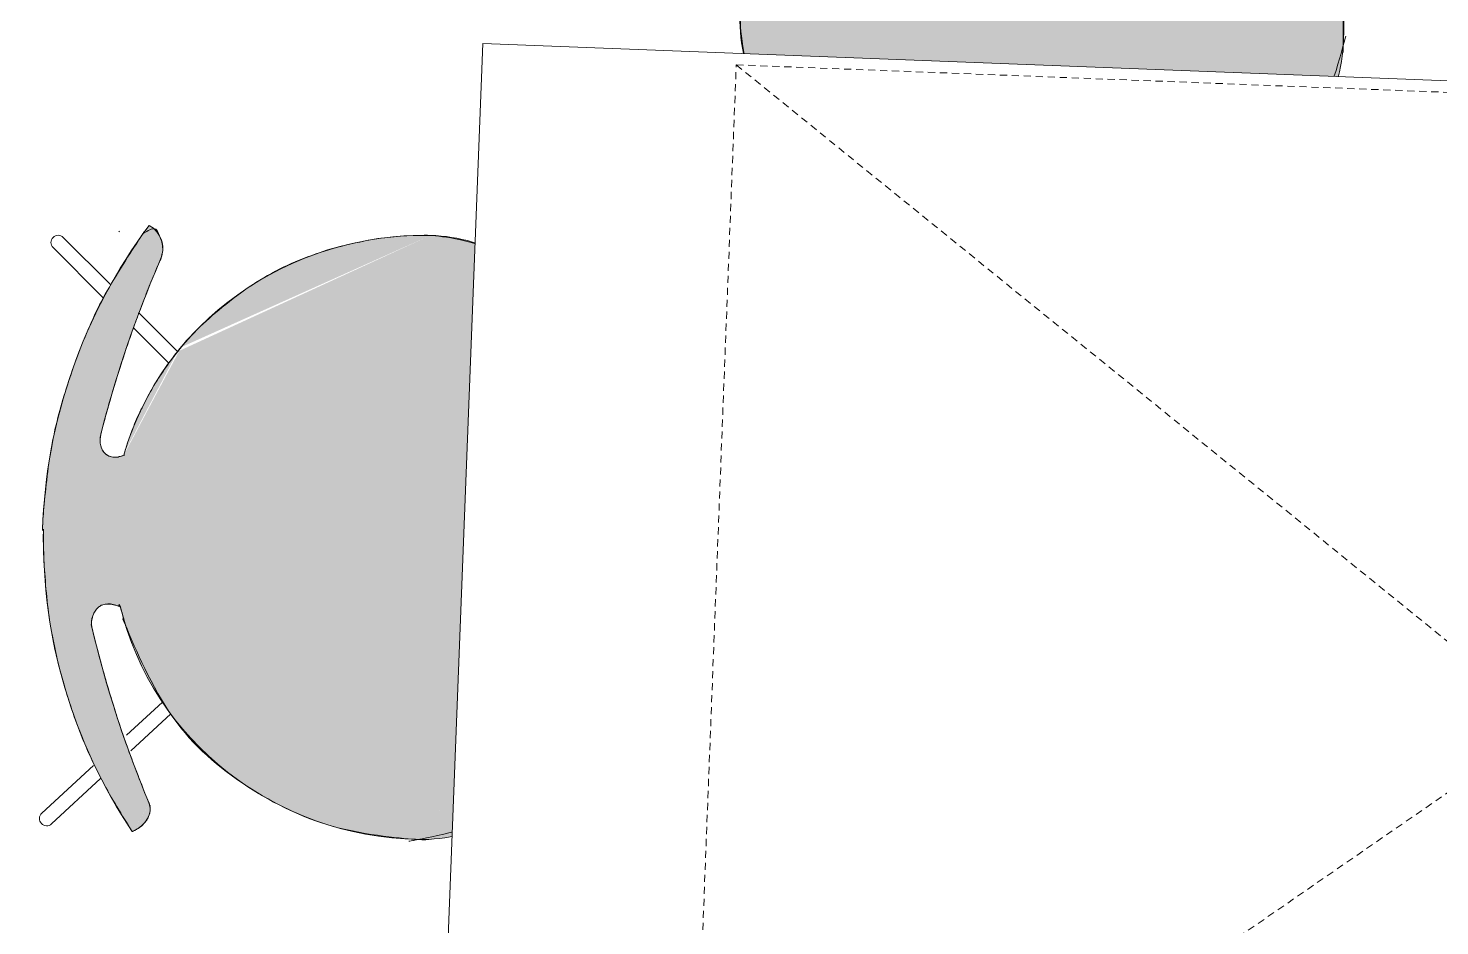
# Model space of a CAD drawing. Header units: millimetres. Extents: x 32078 to 83548, y -4690 to 56252.
# Drawn here: x 79166 to 80343, y 53580 to 54329 of the extents above; entities that cross this region are included whole.
import ezdxf

# ---------------------------------------------------------------- set-up
doc = ezdxf.new("R2010")
doc.units = ezdxf.units.MM
doc.header["$MEASUREMENT"] = 0
doc.linetypes.add('DGN Style 2', pattern=[10, 6, -4])
for name, color, linetype, lineweight in [('EQPM-OVHD', 62, 'DGN Style 2', 13), ('FURN-FREE', 1, 'Continuous', 0), ('PRES-FILL', 7, 'Continuous', 0)]:
    doc.layers.add(name, color=color, linetype=linetype, lineweight=lineweight)

# ---------------------------------------------------------------- blocks, each defined once
blk = doc.blocks.new('ANT_8')
at = {"color": 0, "linetype": 'ByBlock', "lineweight": -2}
for p, q in [((-230.6049999999814, 252.3580000000002), (-230.5849999999919, 252.359000000004)), ((-222.109999999986, 252.0420000000013), (-182.1699999999837, 208.8470000000088)), ((-230.9229999999807, 243.8940000000002), (-193.0999999999913, 202.989999999998)), ((249.7080000000133, 243.2330000000002), (208.20100000003, 201.5610000000088)), ((258.2300000000105, 234.7639999999956), (218.9060000000027, 195.2989999999991)), ((-237.2879999999859, 197.663999999997), (-237.7749999999796, 197.3369999999995)), ((-170.435999999987, 178.4900000000125), (-139.4139999999898, 144.9219999999987)), ((-157.5269999999873, 182.1999999999971), (-129.5179999999818, 151.9010000000053)), ((181.9290000000183, 175.1600000000035), (153.1640000000043, 146.2840000000069)), ((194.6730000000098, 170.9689999999973), (162.7639999999956, 138.9270000000033)), ((237.9220000000059, 154.148000000001), (237.9240000000136, 154.1490000000049)), ((-190.0079999999871, -176.9709999999977), (-240.1239999999816, -227.265999999996)), ((-180.8859999999986, -184.8450000000012), (-231.6219999999739, -235.7579999999944)), ((200.5110000000277, -183.8859999999913), (249.0680000000139, -236.398000000001)), ((191.070000000007, -191.3760000000038), (240.2560000000085, -244.567999999992)), ((-240.1019999999844, -235.7509999999893), (-240.1239999999816, -235.7599999999948)), ((248.7310000000143, -244.8739999999962), (248.7310000000143, -244.885000000002))]:
    blk.add_line(p, q, dxfattribs=at)
at = {"color": 0, "linetype": 'ByBlock', "lineweight": -2, "extrusion": (0, 0, -1)}
for centre, radius, start, end in [((-10.84310449812619, -197.5296352611695), 449.2945550665205, 55.50108333333332, 90.38600277777779), ((226.5099585044081, 247.9666756855804), 6.000000000000013, 47.15889444444441, 137.2503583333333), ((-4.928342642931966, -185.880570426285), 436.8134136936625, 91.17048888888888, 126.0554083333333), ((-253.9718071524258, 238.9973606325366), 6.000000000000004, 135.0319611111111, 224.8725805555556), ((-244.6504633875156, -240.4851204502556), 6.000000000000004, 227.1111666666667, 317.2096027777778), ((-244.6581340468256, -240.4625302021232), 6.000000000000006, 137.325825, 227.2958666666667)]:
    blk.add_arc(centre, radius, start, end, dxfattribs=at)
at = {"color": 0, "linetype": 'ByBlock', "lineweight": -2}
for centre, radius, start, end in [((-226.5152713026764, 247.967624475983), 5.999999999999996, 132.8928833333333, 222.7335027777778), ((253.9664626423473, 238.9966108046356), 6.000000000000006, 45.01981666666666, 135.1112805555555), ((132.7071059824229, -735.3424480638205), 962.6963830246401, 102.0174, 111.1355305555556), ((-169.434919284613, -727.9805375626893), 971.6445047199426, 65.2129611111111, 74.33109166666665), ((-235.8759852194489, -231.4913881488319), 6.000000000000004, 135.1867472222222, 225.1567888888889), ((-235.8691630907997, -231.5142489645077), 6.000000000000012, 224.9720888888888, 315.070525)]:
    blk.add_arc(centre, radius, start, end, dxfattribs=at)
for centre, major_axis, ratio, start_param, end_param in [((-69.79697139903146, 189.0052291860775), (-18.85645010637373, -11.42001704835106), 0.7101413615132941, 2.274888714839134, 4.205581096373834), ((93.713626152894, 189.1944012008898), (18.41705503726558, -12.11588146826803), 0.7751110379519796, 2.077604210805752, 4.019110361497601)]:
    blk.add_ellipse(centre, major_axis=major_axis, ratio=ratio, start_param=start_param, end_param=end_param, dxfattribs=at)
at = {"color": 0, "linetype": 'ByBlock', "lineweight": -2, "extrusion": (0, 0, -1)}
for centre, major_axis, ratio, start_param, end_param in [((5.602032608076115, -66.64383137634286), (4.853131661300853, 259.9547020407177), 0.9615384615384603, 4.71238898038469, 6.033510042954888), ((9.50135314144427, -66.71662820160418), (4.853131661300853, 259.9547020407177), 0.9615384615384603, 0.2429364510200118, 1.570796326794897), ((-222.6850850694027, 182.0806756646416), (20.94804797271574, 9.330090363337069), 0.9239178866150758, 1.587065655824202, 3.141592653589793), ((246.9130862459278, 173.3136979749615), (9.33663426129368, 19.01903679660439), 0.7660621444968636, 1.570796326794897, 3.125323324560488), ((5.602729983103927, -66.64335468204808), (-249.9564442699204, 4.666472751250897), 0.7200000000000009, 4.7115489922008, 6.283185307179586), ((6.022656809946056, -66.65119433996006), (-253.4356479310827, 4.731426504006852), 0.710115728957286, 3.141592653589793, 4.71322896856858)]:
    blk.add_ellipse(centre, major_axis=major_axis, ratio=ratio, start_param=start_param, end_param=end_param, dxfattribs=at)
at = {"color": 0, "linetype": 'ByBlock', "lineweight": -2}
blk.add_point((258.210000000021, 243.2360000000117), dxfattribs=at)
blk = doc.blocks.new('*U55')
h = blk.add_hatch(color=7)
edge = h.paths.add_edge_path()
edge.add_arc((-189.5230698579471, 3.894953851107857), 436.8134136936625, 323.9445916666667, 358.8295111111111)
edge.add_line((247.1991972945689, -5.028036447503837), (248.112224249584, -5.046691238021594))
edge.add_arc((-201.1721346928389, -2.01980800407182), 449.2945550665205, 359.6139972222223, 394.4989166666667)
edge.add_ellipse((178.4381762329722, 231.5083815634425), major_axis=(-9.330090363337066, 20.94804797271574), ratio=0.923917886615076, start_angle=1.272221872585407e-14, end_angle=89.06783611111112)
edge.add_line((158.9346738031818, 223.2300806680287), (158.9509580197919, 223.2407149623905))
edge.add_arc((-738.9849474954826, -123.8838094883831), 962.6963830246395, 18.352088268259195, 21.135530555555476, ccw=False)
edge.add_line((174.7483423471567, 179.2264030120714), (174.8475005683431, 179.2592964940413))
edge.add_line((174.8475005683431, 179.2592964940413), (174.7632560480924, 179.1814415873669))
edge.add_arc((-738.9849474954826, -123.8838094883831), 962.6963830246395, 12.01740000000001, 18.349268978559394, ccw=False)
edge.add_line((202.6133815909998, 76.5579839336715), (202.6133855943626, 76.55796512746019))
edge.add_ellipse((185.3627297544081, 78.62026789307129), major_axis=(-11.42001704835106, 18.85645010637373), ratio=0.7101413615132938, start_angle=130.3415222222222, end_angle=240.9620472222222, ccw=False)
edge.add_line((182.548972090568, 60.23238496080739), (182.7609163116649, 60.28017894513323))
edge.add_ellipse((-70.28633080801228, 3.22126388597826), major_axis=(259.9547020407177, -4.853131661300898), ratio=0.9615384615384603, start_angle=14.30533888888888, end_angle=36.56680948074337)
edge.add_line((141.2796922553753, 148.2373896328063), (141.2795005683365, 148.2372964940441))
edge.add_line((141.2795005683365, 148.2372964940441), (141.2796552747022, 148.2374394665385))
edge.add_ellipse((-70.28633080801228, 3.22126388597826), major_axis=(259.9547020407177, -4.853131661300898), ratio=0.9615384615384603, start_angle=36.56682350138795, end_angle=90)
edge.add_line((-65.61985805675795, 253.1777081559121), (-65.61938136247045, 253.1770107808406))
edge.add_ellipse((-70.2858541137175, 3.220566510935896), major_axis=(-4.666472751250939, -249.9564442699204), ratio=0.7200000000000008, start_angle=180, end_angle=270.0477989558357)
edge.add_line((-250.2583243620506, 6.371899793577382), (-250.2582958129373, 6.373381804273543))
edge.add_line((-250.2582958129351, 6.37338180426741), (-250.25835027844, 6.370465271509602))
edge.add_line((-250.2583502784248, 6.37046527152792), (-250.2583243620413, 6.371899793584849))
edge.add_ellipse((-70.29369377162948, 2.800639684093767), major_axis=(-4.731426504006894, -253.4356479310827), ratio=0.7101157289572859, start_angle=269.9522072734702, end_angle=360)
edge.add_line((-75.02512027563353, -250.6350082470017), (-75.02560038452066, -250.6345009173237))
edge.add_ellipse((-70.3591276332736, -0.6780566474044463), major_axis=(259.9547020407177, -4.853131661300898), ratio=0.9615384615384603, start_angle=270, end_angle=346.0807666666667)
edge.add_line((180.8396707460925, -65.5166733845399), (182.3148174292292, -65.89743086454109))
edge.add_ellipse((185.5519017692204, -84.89032965885417), major_axis=(-12.11588146826803, -18.41705503726557), ratio=0.7751110379519798, start_angle=119.0379527777778, end_angle=230.2780611111111, ccw=False)
edge.add_line((203.9136546580703, -84.16156648722244), (203.9136485167546, -84.16158838126285))
edge.add_arc((-731.6230369943587, 178.2582157786528), 971.6445047199426, 335.213116897576, 344.3310916666666, ccw=False)
edge.add_line((150.507241983214, -229.0981570245349), (150.5065005683355, -229.1007035059738))
edge.add_line((150.5065005683355, -229.1007035059738), (150.5061343833877, -229.1005555235752))
edge.add_line((150.5061343833877, -229.1005555235752), (150.5055005683389, -229.0987035059661))
edge.add_line((150.5055005683389, -229.0987035059661), (150.5383184758248, -228.991420954495))
edge.add_ellipse((169.6711985432921, -238.0897897518735), major_axis=(19.0190367966044, -9.336634261293678), ratio=0.7660621444968635, start_angle=180.9321638888889, end_angle=270)
edge.add_line((162.5187564786902, -252.6595538665424), (163.6179454810845, -253.1991566765646))
at = {"color": 0}
blk.add_rational_spline([(163.6179454810917, -253.1991566765646), (244.3956380618765, -142.2440036543121), (247.1991972945762, -5.028036447503837), (247.6557107720728, -5.037363842769992), (248.112224249584, -5.046691238021594), (249.0632559276273, 136.1162228152243), (169.1080861778391, 252.4564290876879), (150.0661567962452, 243.9753090432933), (158.9346738031745, 223.2300806680287), (158.9428159114905, 223.2353978152096), (158.9509580197919, 223.2407149623905), (167.3843117159195, 201.4254568799224), (174.748342347164, 179.2264030120714), (174.7979214577426, 179.2428497530345), (174.8475005683431, 179.2592964940413), (174.8053783082214, 179.2203690407041), (174.7632560480924, 179.1814415873669), (191.5264878288363, 128.6399398121866), (202.6133815909998, 76.5579839336715), (202.6133835926885, 76.55797453055857), (202.6133855943626, 76.55796512746019), (207.6479790385274, 47.05271919768711), (182.5489720905607, 60.23238496080739), (182.6549442011165, 60.25628195295576), (182.7609163116649, 60.28017894513323), (171.0129643532782, 108.1699772469583), (141.2796922553753, 148.2373896328063), (141.2795964118559, 148.2373430634325), (141.2795005683365, 148.2372964940441), (141.2795779215157, 148.237367980284), (141.2796552747022, 148.2374394665385), (65.21804999950837, 250.7350764623843), (-65.61985805675795, 253.1777081559121), (-65.6196197096142, 253.1773594683764), (-65.61938136247045, 253.1770107808406), (-245.7382225845285, 256.5396752922534), (-250.2583243620466, 6.37189979357936), (-250.2583100890188, 6.372640798930661), (-250.2582958129424, 6.37338180426741), (-250.2583230456803, 6.37192353788123), (-250.25835027844, 6.370465271509602), (-250.2583373217058, 6.371182532544481), (-250.2583243620466, 6.37189979357936), (-255.1439419148373, -247.2723441011476), (-75.02512027563353, -250.6350082470017), (-75.02536033008073, -250.6347545821627), (-75.02560038452066, -250.6345009173237), (128.3684962364932, -254.4316945140745), (180.8396707460925, -65.51667338452535), (181.5772440876535, -65.70705212454777), (182.3148174292292, -65.89743086454109), (209.2685806552399, -53.96520079179027), (203.9136546580703, -84.16156648722244), (203.9136515874052, -84.16157743424992), (203.9136485167546, -84.16158838126285), (182.9888989878018, -158.7591245014337), (150.5072419832286, -229.0981570245349), (150.5068712757784, -229.0994302652543), (150.5065005683355, -229.1007035059738), (150.5063174758543, -229.1006295147818), (150.5061343833877, -229.1005555235752), (150.5058174758597, -229.0996295147779), (150.5055005683389, -229.0987035059661), (150.5219095220818, -229.0450622302451), (150.5383184758248, -228.991420954495), (143.8066565910995, -243.4735979856196), (162.5187564787047, -252.659553866557), (163.068350979891, -252.9293552715681), (163.6179454810917, -253.1991566765646)], [1, 0.954018458761833, 1, 1, 1, 0.954018458761833, 1, 0.7128353987122346, 1, 1, 1, 0.9997050096312174, 1, 1, 1, 1, 1, 0.9984737766805626, 1, 1, 1, 0.5691322564512941, 1, 1, 1, 0.9811892478442809, 1, 1, 1, 1, 1, 0.8932412642455915, 1, 1, 1, 0.7068117680607829, 1, 0.9999999999957255, 1, 1, 1, 0.999999999995883, 1, 0.7068118065158087, 1, 1, 1, 0.7875766260787885, 1, 1, 1, 0.5646781698281227, 1, 1, 1, 0.9968360298930732, 1, 1, 1, 1, 1, 1, 1, 1, 1, 0.7128353987122346, 1, 1, 1], degree=2, knots=[0, 0, 0, 0.03448275862068965, 0.03448275862068965, 0.06896551724137931, 0.06896551724137931, 0.1034482758620689, 0.1034482758620689, 0.1379310344827586, 0.1379310344827586, 0.1724137931034482, 0.1724137931034482, 0.2068965517241378, 0.2068965517241378, 0.2241379310344826, 0.2241379310344826, 0.2413793103448275, 0.2413793103448275, 0.2758620689655172, 0.2758620689655172, 0.3103448275862069, 0.3103448275862069, 0.3448275862068964, 0.3448275862068964, 0.3793103448275861, 0.3793103448275861, 0.4137931034482755, 0.4137931034482755, 0.4310344827586206, 0.4310344827586206, 0.4482758620689654, 0.4482758620689654, 0.4827586206896549, 0.4827586206896549, 0.5172413793103448, 0.5172413793103448, 0.5517241379310345, 0.5517241379310345, 0.5862068965517239, 0.5862068965517239, 0.6206896551724138, 0.6206896551724138, 0.6551724137931033, 0.6551724137931033, 0.6896551724137929, 0.6896551724137929, 0.7241379310344825, 0.7241379310344825, 0.7586206896551724, 0.7586206896551724, 0.7931034482758622, 0.7931034482758622, 0.8275862068965517, 0.8275862068965517, 0.8620689655172412, 0.8620689655172412, 0.8965517241379309, 0.8965517241379309, 0.9051724137931034, 0.9051724137931034, 0.9137931034482757, 0.9137931034482757, 0.9224137931034483, 0.9224137931034483, 0.9310344827586206, 0.9310344827586206, 0.9655172413793103, 0.9655172413793103, 1, 1, 1], dxfattribs=at)
at = {"color": 0, "linetype": 'Continuous', "lineweight": 0, "rotation": 270}
blk.add_blockref('ANT_8', (-3.642499431669421, 8.823296494039823), dxfattribs=at)
blk = doc.blocks.new('SERIES 7_8')
at = {"color": 0, "linetype": 'Continuous', "lineweight": 0, "rotation": 89.99999999999997}
blk.add_blockref('*U55', (-5.046691238021594, -248.1122242495985), dxfattribs=at)
blk = doc.blocks.new('ANT_12')
at = {"color": 0, "linetype": 'ByBlock', "lineweight": -2}
for p, q in [((-230.6050000000105, 252.3579999999783), (-230.5850000000137, 252.3589999999967)), ((-222.1099999999933, 252.0419999999867), (-182.169999999991, 208.8469999999797)), ((-230.9230000000098, 243.8940000000002), (-193.1000000000131, 202.9899999999907)), ((249.7079999999914, 243.2329999999929), (208.2010000000082, 201.560999999987)), ((258.2299999999959, 234.763999999981), (218.9059999999954, 195.29899999997)), ((-237.2880000000005, 197.6640000000043), (-237.7750000000015, 197.3370000000141)), ((-170.4360000000088, 178.4900000000052), (-139.4140000000043, 144.9219999999914)), ((-157.5270000000019, 182.1999999999971), (-129.5179999999964, 151.9009999999835)), ((181.9289999999964, 175.1599999999889), (153.1639999999898, 146.2839999999851)), ((194.6730000000025, 170.9689999999828), (162.7639999999883, 138.926999999996)), ((237.9219999999987, 154.148000000001), (237.9240000000063, 154.1490000000049)), ((-190.0080000000016, -176.971000000005), (-240.1240000000034, -227.2660000000033)), ((-180.8860000000059, -184.8450000000012), (-231.6219999999958, -235.7580000000016)), ((200.5110000000059, -183.8860000000132), (249.0679999999993, -236.398000000001)), ((191.0699999999997, -191.3760000000038), (240.2559999999939, -244.5679999999847)), ((-240.101999999999, -235.7510000000038), (-240.1239999999962, -235.7599999999802)), ((248.731000000007, -244.8740000000107), (248.7309999999998, -244.8850000000239))]:
    blk.add_line(p, q, dxfattribs=at)
at = {"color": 0, "linetype": 'ByBlock', "lineweight": -2, "extrusion": (0, 0, -1)}
for centre, radius, start, end in [((-10.84310449811164, -197.5296352611622), 449.2945550665205, 55.50108333333331, 90.38600277777776), ((226.50995850443, 247.9666756855731), 6.000000000000012, 47.15889444444441, 137.2503583333333), ((-4.928342642917414, -185.8805704262777), 436.8134136936625, 91.1704888888889, 126.0554083333333), ((-253.9718071524039, 238.9973606325511), 6.000000000000004, 135.0319611111111, 224.8725805555556), ((-244.6504633875084, -240.4851204502629), 6.000000000000004, 227.1111666666667, 317.2096027777778), ((-244.658134046811, -240.462530202145), 6.000000000000006, 137.325825, 227.2958666666667)]:
    blk.add_arc(centre, radius, start, end, dxfattribs=at)
at = {"color": 0, "linetype": 'ByBlock', "lineweight": -2}
for centre, radius, start, end in [((-226.5152713026837, 247.9676244759758), 5.999999999999996, 132.8928833333333, 222.7335027777778), ((253.9664626423328, 238.9966108046356), 6.000000000000006, 45.01981666666666, 135.1112805555555), ((132.7071059824084, -735.3424480638205), 962.6963830246399, 102.0174, 111.1355305555556), ((-169.4349192846275, -727.9805375626893), 971.6445047199427, 65.2129611111111, 74.33109166666665), ((-235.8759852194635, -231.4913881488465), 6.000000000000007, 135.1867472222222, 225.1567888888889), ((-235.869163090807, -231.5142489645223), 6.000000000000012, 224.9720888888888, 315.070525)]:
    blk.add_arc(centre, radius, start, end, dxfattribs=at)
for centre, major_axis, ratio, start_param, end_param in [((-69.79697139905329, 189.0052291860629), (-18.85645010637372, -11.42001704835107), 0.710141361513294, 2.274888714839134, 4.205581096373834), ((93.71362615288672, 189.1944012008753), (18.41705503726558, -12.11588146826803), 0.7751110379519796, 2.077604210805752, 4.019110361497601)]:
    blk.add_ellipse(centre, major_axis=major_axis, ratio=ratio, start_param=start_param, end_param=end_param, dxfattribs=at)
at = {"color": 0, "linetype": 'ByBlock', "lineweight": -2, "extrusion": (0, 0, -0.9999999999999998)}
for centre, major_axis, ratio, start_param, end_param in [((5.602032608047011, -66.64383137635014), (4.853131661300846, 259.9547020407177), 0.9615384615384605, 4.71238898038469, 6.033510042954888), ((9.501353141436994, -66.71662820161146), (4.853131661300846, 259.9547020407177), 0.9615384615384605, 0.2429364510200118, 1.570796326794897), ((5.602729983103927, -66.64335468207719), (-249.9564442699204, 4.666472751250931), 0.7200000000000006, 4.7115489922008, 6.283185307179586), ((6.02265680993878, -66.65119433996733), (-253.4356479310827, 4.731426504006887), 0.7101157289572858, 3.141592653589793, 4.71322896856858)]:
    blk.add_ellipse(centre, major_axis=major_axis, ratio=ratio, start_param=start_param, end_param=end_param, dxfattribs=at)
at = {"color": 0, "linetype": 'ByBlock', "lineweight": -2, "extrusion": (0, 0, -0.9999999999999997)}
blk.add_ellipse((-222.6850850694027, 182.0806756646343), major_axis=(20.94804797271574, 9.330090363337069), ratio=0.9239178866150758, start_param=1.587065655824202, end_param=3.141592653589793, dxfattribs=at)
at = {"color": 0, "linetype": 'ByBlock', "lineweight": -2, "extrusion": (0, 0, -1)}
blk.add_ellipse((246.9130862459133, 173.3136979749543), major_axis=(9.336634261293675, 19.01903679660439), ratio=0.766062144496864, start_param=1.570796326794897, end_param=3.125323324560488, dxfattribs=at)
at = {"color": 0, "linetype": 'ByBlock', "lineweight": -2}
blk.add_point((258.2100000000064, 243.2359999999899), dxfattribs=at)
blk = doc.blocks.new('*U67')
at = {"extrusion": (0, 0, -1)}
h = blk.add_hatch(color=7, dxfattribs=at)
edge = h.paths.add_edge_path()
edge.add_arc((189.5230698579689, 3.894953851115133), 436.8134136936625, 181.1704888888889, 216.0554083333334, ccw=False)
edge.add_line((-247.1991972945689, -5.028036447511113), (-248.1122242495621, -5.046691238021594))
edge.add_arc((201.1721346928534, -2.019808004079096), 449.2945550665204, 145.5010833333334, 180.3860027777778, ccw=False)
edge.add_ellipse((-178.4381762329431, 231.5083815634353), major_axis=(-9.330090363337066, -20.94804797271573), ratio=0.9239178866150759, start_angle=90.93216388888891, end_angle=180, ccw=False)
edge.add_line((-158.9346738031454, 223.2300806680287), (-158.9509580197773, 223.2407149623832))
edge.add_arc((738.9849474954972, -123.8838094883758), 962.6963830246397, 158.8644694444445, 161.6479117317408)
edge.add_line((-174.7483423471422, 179.2264030120714), (-174.8475005683285, 179.2592964940341))
edge.add_line((-174.8475005683285, 179.2592964940341), (-174.7632560480706, 179.1814415873669))
edge.add_arc((738.9849474954972, -123.8838094883758), 962.6963830246397, 161.6507310214406, 167.9826)
edge.add_line((-202.6133815909852, 76.55798393367877), (-202.6133855943481, 76.55796512745292))
edge.add_ellipse((-185.3627297543862, 78.62026789307856), major_axis=(11.42001704835106, 18.85645010637372), ratio=0.7101413615132938, start_angle=119.0379527777778, end_angle=229.6584777777778)
edge.add_line((-182.5489720905607, 60.23238496080012), (-182.7609163116285, 60.28017894514051))
edge.add_ellipse((70.28633080804138, 3.22126388597826), major_axis=(-259.9547020407177, -4.853131661300892), ratio=0.96153846153846, start_angle=323.43319051925664, end_angle=345.69466111111115, ccw=False)
edge.add_line((-141.2796922553534, 148.2373896328063), (-141.2795005683147, 148.2372964940369))
edge.add_line((-141.2795005683147, 148.2372964940369), (-141.2796552746877, 148.2374394665385))
edge.add_ellipse((70.28633080804138, 3.22126388597826), major_axis=(-259.9547020407177, -4.853131661300892), ratio=0.96153846153846, start_angle=270, end_angle=323.43317649861206, ccw=False)
edge.add_line((65.61985805678705, 253.1777081558976), (65.61938136249955, 253.1770107808406))
edge.add_ellipse((70.28585411375389, 3.220566510921344), major_axis=(-4.666472751250975, 249.9564442699204), ratio=0.7200000000000009, start_angle=-90.04779895583567, end_angle=0, ccw=False)
edge.add_line((250.2583243620796, 6.371899793577405), (250.2582958129664, 6.373381804273565))
edge.add_line((250.2582958129642, 6.37338180426741), (250.25835027844, 6.370465271509602))
edge.add_line((250.2583502784612, 6.37046527151339), (250.2583243620776, 6.371899793570321))
edge.add_ellipse((70.29369377165858, 2.800639684093767), major_axis=(-4.731426504006932, 253.4356479310827), ratio=0.7101157289572861, start_angle=180, end_angle=270.04779272652974, ccw=False)
edge.add_line((75.02512027564808, -250.6350082469944), (75.02560038455704, -250.634500917331))
edge.add_ellipse((70.35912763328815, -0.6780566474117222), major_axis=(-259.9547020407177, -4.853131661300892), ratio=0.96153846153846, start_angle=13.919233333333295, end_angle=90, ccw=False)
edge.add_line((-180.8396707460779, -65.5166733845399), (-182.3148174292, -65.89743086454109))
edge.add_ellipse((-185.5519017691986, -84.89032965885417), major_axis=(12.11588146826803, -18.41705503726557), ratio=0.7751110379519797, start_angle=129.7219388888889, end_angle=240.9620472222222)
edge.add_line((-203.9136546580266, -84.16156648722244), (-203.9136485167255, -84.16158838127012))
edge.add_arc((731.6230369943805, 178.2582157786528), 971.6445047199427, 195.6689083333333, 204.786883102424)
edge.add_line((-150.5072419831995, -229.0981570245494), (-150.5065005683282, -229.1007035059738))
edge.add_line((-150.5065005683282, -229.1007035059738), (-150.5061343833659, -229.1005555235752))
edge.add_line((-150.5061343833659, -229.1005555235752), (-150.5055005683244, -229.0987035059661))
edge.add_line((-150.5055005683244, -229.0987035059661), (-150.5383184758102, -228.9914209545022))
edge.add_ellipse((-169.671198543263, -238.0897897518807), major_axis=(-19.0190367966044, -9.336634261293675), ratio=0.7660621444968635, start_angle=90, end_angle=179.0678361111111, ccw=False)
edge.add_line((-162.5187564786756, -252.6595538665497), (-163.6179454810626, -253.1991566765719))
at = {"color": 0}
blk.add_rational_spline([(163.6179454810772, -253.1991566765719), (244.3956380618911, -142.2440036543048), (247.1991972945689, -5.028036447511113), (247.6557107720582, -5.037363842769992), (248.1122242495621, -5.046691238021594), (249.0632559276128, 136.1162228151807), (169.1080861778173, 252.4564290876951), (150.0661567962525, 243.9753090432714), (158.9346738031454, 223.2300806680287), (158.9428159114614, 223.2353978152096), (158.9509580197773, 223.2407149623832), (167.3843117158831, 201.4254568799661), (174.7483423471422, 179.2264030120641), (174.7979214577208, 179.2428497530491), (174.8475005683285, 179.2592964940341), (174.8053783081996, 179.2203690407041), (174.7632560480706, 179.1814415873669), (191.5264878288144, 128.6399398122085), (202.6133815909998, 76.55798393367877), (202.6133835926739, 76.55797453056584), (202.6133855943481, 76.55796512745292), (207.6479790385492, 47.05271919768711), (182.5489720905462, 60.23238496080012), (182.6549442010873, 60.25628195296304), (182.7609163116285, 60.28017894514051), (171.0129643532418, 108.1699772470238), (141.2796922553534, 148.2373896328063), (141.2795964118268, 148.2373430634179), (141.2795005683147, 148.2372964940369), (141.2795779215085, 148.2373679802913), (141.2796552746877, 148.2374394665385), (65.21804999947199, 250.7350764623698), (-65.61985805678705, 253.1777081558976), (-65.6196197096433, 253.1773594683618), (-65.61938136249955, 253.1770107808406), (-245.7382225845795, 256.5396752922825), (-250.2583243620757, 6.371899793572084), (-250.258310089077, 6.372640798974317), (-250.2582958129642, 6.373381804274686), (-250.2583230457094, 6.371923537888506), (-250.25835027844, 6.370465271509602), (-250.2583373217494, 6.371182532588136), (-250.2583243620757, 6.371899793572084), (-255.143941914881, -247.272344101133), (-75.02512027566263, -250.6350082469871), (-75.02536033009528, -250.6347545821554), (-75.02560038455704, -250.634500917331), (128.3684962364641, -254.4316945140745), (180.8396707460779, -65.51667338453262), (181.5772440876462, -65.7070521245405), (182.3148174292, -65.89743086454109), (209.2685806552036, -53.96520079176116), (203.9136546580266, -84.16156648722244), (203.9136515873688, -84.16157743424264), (203.9136485167255, -84.16158838127012), (182.9888989877945, -158.7591245014337), (150.5072419832286, -229.0981570245494), (150.5068712757493, -229.0994302652543), (150.5065005683282, -229.1007035059738), (150.5063174758543, -229.1006295147818), (150.5061343833659, -229.1005555235752), (150.5058174758451, -229.0996295147779), (150.5055005683244, -229.0987035059661), (150.5219095220673, -229.0450622302378), (150.5383184758102, -228.9914209545022), (143.8066565910704, -243.4735979856341), (162.5187564786756, -252.659553866557), (163.0683509798691, -252.9293552715608), (163.6179454810772, -253.1991566765719)], [1, 0.954018458761833, 1, 1, 1, 0.954018458761833, 1, 0.7128353987122346, 1, 1, 1, 0.9997050096312174, 1, 1, 1, 1, 1, 0.9984737766805626, 1, 1, 1, 0.5691322564512941, 1, 1, 1, 0.9811892478442809, 1, 1, 1, 1, 1, 0.8932412642455915, 1, 1, 1, 0.7068117680607829, 1, 0.9999999999957255, 1, 1, 1, 0.999999999995883, 1, 0.7068118065158087, 1, 1, 1, 0.7875766260787885, 1, 1, 1, 0.5646781698281227, 1, 1, 1, 0.9968360298930732, 1, 1, 1, 1, 1, 1, 1, 1, 1, 0.7128353987122346, 1, 1, 1], degree=2, knots=[0, 0, 0, 0.03448275862068965, 0.03448275862068965, 0.06896551724137931, 0.06896551724137931, 0.1034482758620689, 0.1034482758620689, 0.1379310344827586, 0.1379310344827586, 0.1724137931034482, 0.1724137931034482, 0.2068965517241378, 0.2068965517241378, 0.2241379310344826, 0.2241379310344826, 0.2413793103448275, 0.2413793103448275, 0.2758620689655172, 0.2758620689655172, 0.3103448275862069, 0.3103448275862069, 0.3448275862068964, 0.3448275862068964, 0.3793103448275861, 0.3793103448275861, 0.4137931034482755, 0.4137931034482755, 0.4310344827586206, 0.4310344827586206, 0.4482758620689654, 0.4482758620689654, 0.4827586206896549, 0.4827586206896549, 0.5172413793103448, 0.5172413793103448, 0.5517241379310345, 0.5517241379310345, 0.5862068965517239, 0.5862068965517239, 0.6206896551724138, 0.6206896551724138, 0.6551724137931033, 0.6551724137931033, 0.6896551724137929, 0.6896551724137929, 0.7241379310344825, 0.7241379310344825, 0.7586206896551724, 0.7586206896551724, 0.7931034482758622, 0.7931034482758622, 0.8275862068965517, 0.8275862068965517, 0.8620689655172412, 0.8620689655172412, 0.8965517241379309, 0.8965517241379309, 0.9051724137931034, 0.9051724137931034, 0.9137931034482757, 0.9137931034482757, 0.9224137931034483, 0.9224137931034483, 0.9310344827586206, 0.9310344827586206, 0.9655172413793103, 0.9655172413793103, 1, 1, 1], dxfattribs=at)
at = {"color": 0, "linetype": 'Continuous', "lineweight": 0, "rotation": 270}
blk.add_blockref('ANT_12', (-3.642499431676697, 8.823296494032547), dxfattribs=at)
blk = doc.blocks.new('SERIES 7_12')
at = {"color": 0, "linetype": 'Continuous', "lineweight": 0, "rotation": 89.99999999999997}
blk.add_blockref('*U67', (-5.046691238021594, -248.1122242495767), dxfattribs=at)
blk = doc.blocks.new('*U131')
at = {"color": 7, "linetype": 'ByBlock', "lineweight": -2}
blk.add_wipeout([(-341.4464195396576, 913.8688648293762), (410.95701273384503, 884.7916420746917), (341.44637451484624, -913.8685400458778), (-410.95705775865616, -884.7913172911938)], dxfattribs=at).dxf.layer = 'PRES-FILL'
at = {"layer": 'FURN-FREE', "linetype": 'ByBlock', "lineweight": -2, "flags": 128}
blk.add_lwpolyline([(-410.957057758671, -884.791317291194), (-341.4464195396577, 913.8688648293755), (410.9570127338593, 884.7916420746915), (341.446374514846, -913.868540045878), (-410.957057758671, -884.791317291194)], close=True, dxfattribs=at)
blk = doc.blocks.new('*U130')
at = {"layer": 'PRES-FILL', "color": 7, "linetype": 'ByBlock', "lineweight": -2, "rotation": 90}
blk.add_blockref('*U131', (43.61600594631454, 1128.60501360146), dxfattribs=at)
blk = doc.blocks.new('*U294')
at = {"color": 0, "linetype": 'ByBlock', "lineweight": -2, "flags": 128}
blk.add_lwpolyline([(-677.3018990349665, 549.0649281006117), (717.6568063962477, 495.1556511468298), (677.3020826020511, -549.0648697526194), (-717.6566228291485, -495.1555927988302), (-677.3018990349665, 549.0649281006117)], close=True, dxfattribs=at)
blk.add_lwpolyline([(-677.3018990349665, 549.0649281006117), (9.178357140626758e-05, 2.917399979196489e-05), (-717.6566228291485, -495.1555927988302)], dxfattribs=at)

msp = doc.modelspace()

# ---------------------------------------------------------------- block references
at = {"layer": 'FURN-FREE', "linetype": 'Continuous', "lineweight": 0, "xscale": 1.000000317032586, "yscale": 1.000000317032586, "zscale": 1.000000317032586, "rotation": 357.786965797323}
msp.add_blockref('SERIES 7_8', (80029.64127618115, 54646.92324640549), dxfattribs=at)
at = {"layer": 'FURN-FREE', "linetype": 'Continuous', "lineweight": 0, "extrusion": (0, 0, -1), "xscale": 1.000000317032586, "yscale": 1.000000317032586, "zscale": 1.000000317032586, "rotation": 272.2132441080021}
msp.add_blockref('SERIES 7_12', (-79177.68009167087, 53910.14892454915), dxfattribs=at)

# ---------------------------------------------------------------- next in the draw order: block references
at = {"layer": 'PRES-FILL', "color": 7}
msp.add_blockref('*U130', (80385.97347375909, 52776.47190316023), dxfattribs=at)

# ---------------------------------------------------------------- next in the draw order: block references
at = {"layer": 'EQPM-OVHD', "linetype": 'DGN Style 2', "lineweight": 0}
msp.add_blockref('*U294', (80433.5761547548, 53749.28923733027), dxfattribs=at)

doc.saveas('drawing.dxf')
